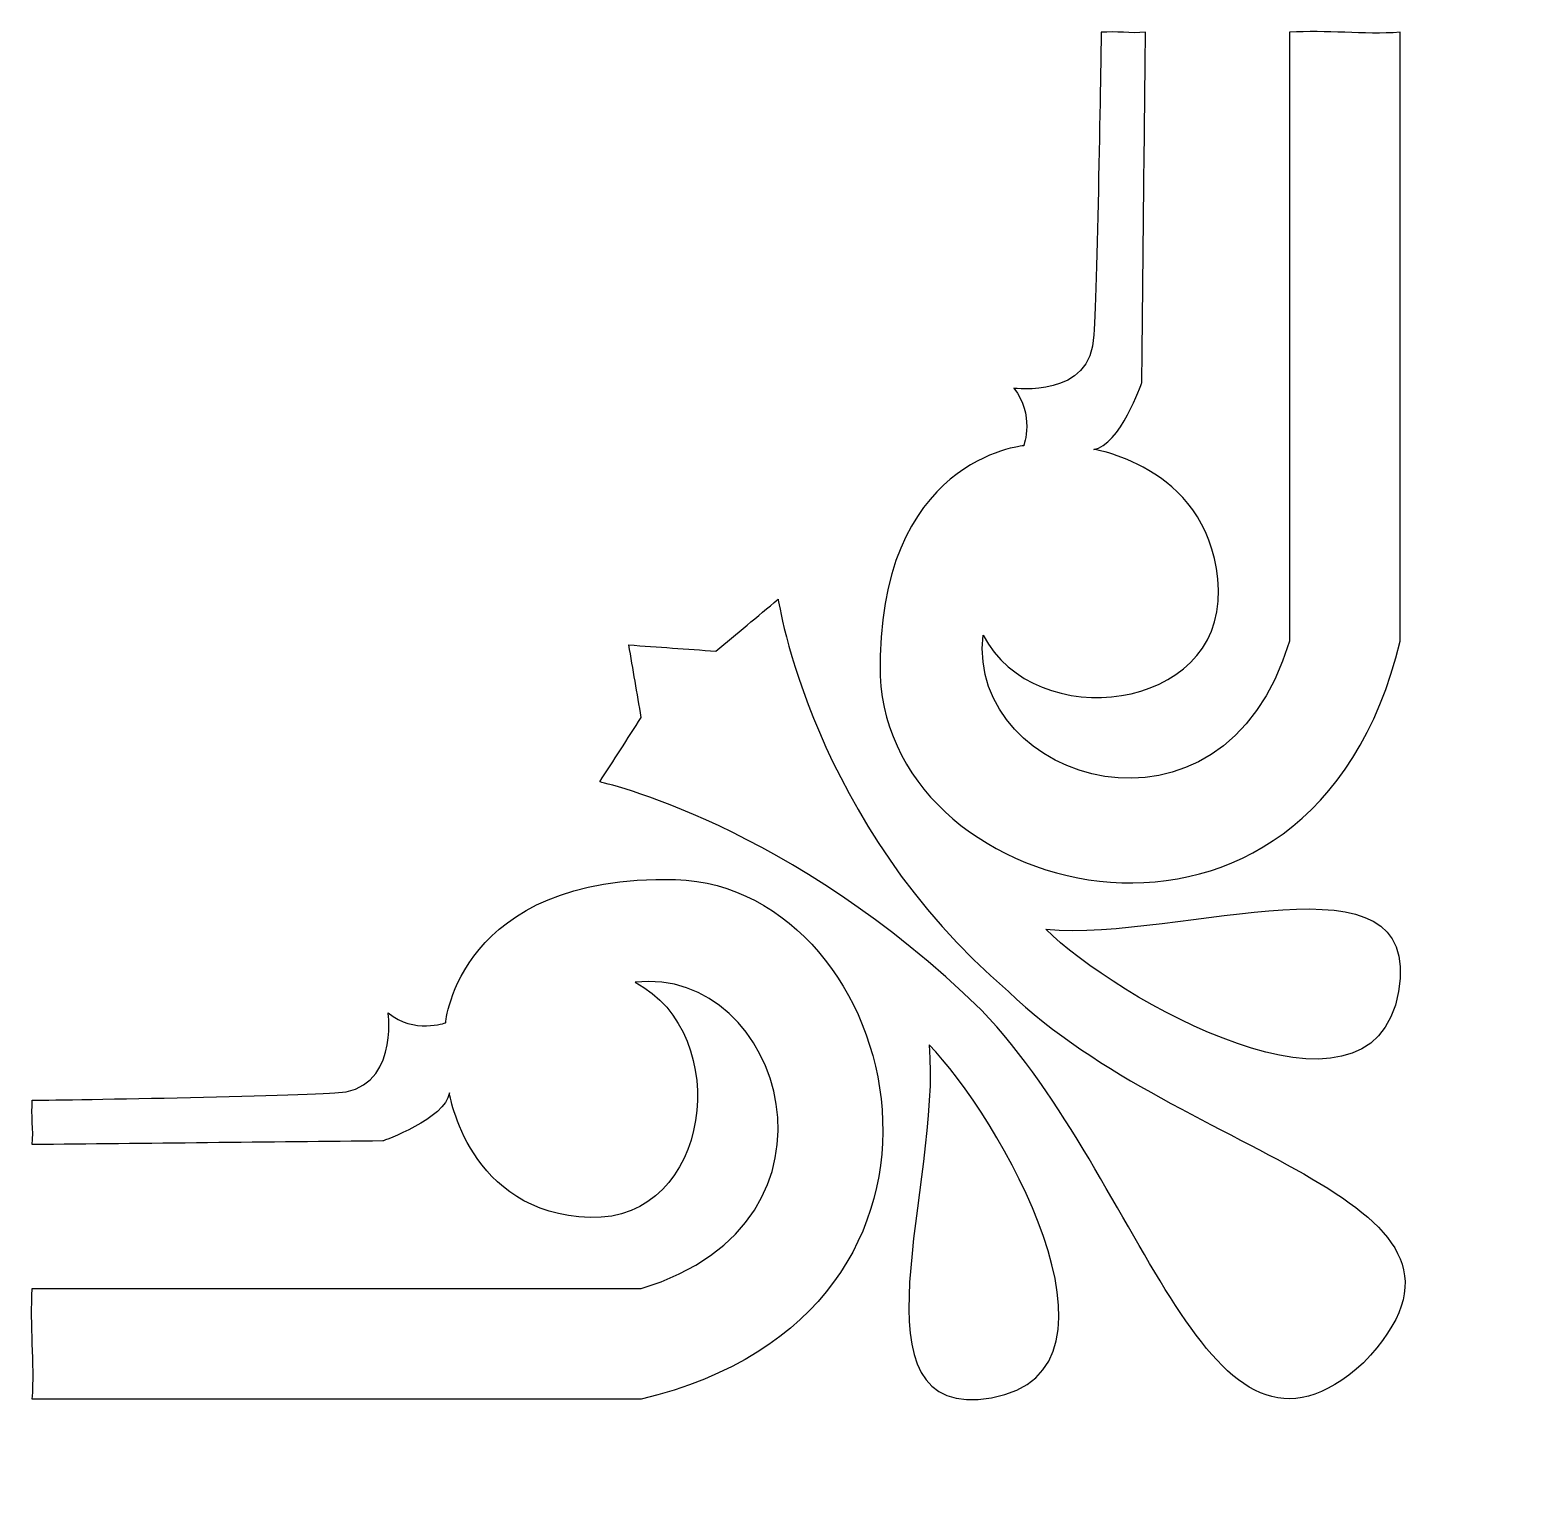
# Model space of a CAD drawing. Header units: centimetres. Extents: x -27.01 to -20.73, y -8.21 to -2.01.
import ezdxf

# ---------------------------------------------------------------- set-up
doc = ezdxf.new("R2010")
doc.units = ezdxf.units.CM
doc.header["$MEASUREMENT"] = 0
doc.layers.add('layer 1', color=7, linetype='Continuous')

msp = doc.modelspace()

# ---------------------------------------------------------------- linework, layer by layer
at = {"layer": 'layer 1', "color": 250}
for points, knots in [([(-21.24967, -4.57491), (-21.61791, -6.11754), (-23.39702, -5.68437), (-23.43382, -4.72024), (-23.43382, -4.72024), (-23.45319, -3.80842), (-22.83109, -3.75413), (-22.83109, -3.75413), (-22.83109, -3.75413), (-22.83109, -3.75413), (-22.78359, -3.62039), (-22.87275, -3.51285), (-22.87275, -3.51285), (-22.87275, -3.51285), (-22.5433, -3.55837), (-22.53651, -3.28901), (-22.53651, -3.28901), (-22.52101, -3.07195), (-22.5055, -2.01767), (-22.5055, -2.01767), (-22.5055, -2.01767), (-22.44349, -2.01251), (-22.38147, -2.02284), (-22.31945, -2.01767), (-22.31945, -2.01767), (-22.32462, -2.48796), (-22.32979, -3.02027), (-22.33496, -3.49056), (-22.33496, -3.49056), (-22.33496, -3.49056), (-22.42798, -3.75413), (-22.53651, -3.76963), (-22.53651, -3.76963), (-22.53651, -3.76963), (-22.02874, -3.84909), (-22.01323, -4.36072), (-22.01323, -4.36072), (-21.99773, -4.87236), (-22.78458, -4.96831), (-23.00164, -4.5497), (-23.00164, -4.5497), (-23.07333, -5.16699), (-21.99388, -5.50615), (-21.71479, -4.57585), (-21.71479, -4.57585), (-21.71479, -3.73346), (-21.71479, -2.86006), (-21.71479, -2.01767), (-21.71479, -2.01767), (-21.55975, -2.00733), (-21.40471, -2.02801), (-21.24967, -2.01767), (-21.24967, -2.01767), (-21.24967, -2.89624), (-21.24967, -3.69635), (-21.24967, -4.57491)], [0, 0, 0, 0, 0.0666667, 0.0666667, 0.0666667, 0.0666667, 0.1333333, 0.1333333, 0.1333333, 0.1333333, 0.2, 0.2, 0.2, 0.2, 0.2666667, 0.2666667, 0.2666667, 0.2666667, 0.3333333, 0.3333333, 0.3333333, 0.3333333, 0.4, 0.4, 0.4, 0.4, 0.4666667, 0.4666667, 0.4666667, 0.4666667, 0.5333333, 0.5333333, 0.5333333, 0.5333333, 0.6, 0.6, 0.6, 0.6, 0.6666667, 0.6666667, 0.6666667, 0.6666667, 0.7333333, 0.7333333, 0.7333333, 0.7333333, 0.8, 0.8, 0.8, 0.8, 0.8666667, 0.8666667, 0.8666667, 0.8666667, 1, 1, 1, 1]), ([(-21.40417, -7.6073), (-20.7329, -6.90988), (-22.1539, -6.76168), (-22.89491, -6.04682), (-22.89491, -6.04682), (-23.7231, -5.34068), (-23.86258, -4.39916), (-23.86258, -4.39916), (-23.86258, -4.39916), (-23.94976, -4.47182), (-24.03694, -4.54446), (-24.12412, -4.6171), (-24.12412, -4.6171), (-24.24617, -4.60839), (-24.36822, -4.59967), (-24.49026, -4.59095), (-24.49026, -4.59095), (-24.47283, -4.69266), (-24.45539, -4.79437), (-24.43796, -4.89607), (-24.43796, -4.89607), (-24.49607, -4.98616), (-24.55419, -5.07624), (-24.61231, -5.16632), (-24.61231, -5.16632), (-24.61231, -5.16632), (-23.81028, -5.34068), (-23.00824, -6.12528), (-23.00824, -6.12528), (-22.31082, -6.85757), (-22.06672, -8.20883), (-21.40417, -7.6073)], [0, 0, 0, 0, 0.1111111, 0.1111111, 0.1111111, 0.1111111, 0.2222222, 0.2222222, 0.2222222, 0.2222222, 0.3333333, 0.3333333, 0.3333333, 0.3333333, 0.4444444, 0.4444444, 0.4444444, 0.4444444, 0.5555556, 0.5555556, 0.5555556, 0.5555556, 0.6666667, 0.6666667, 0.6666667, 0.6666667, 0.7777778, 0.7777778, 0.7777778, 0.7777778, 1, 1, 1, 1]), ([(-21.25597, -6.04682), (-21.15136, -5.42786), (-22.16262, -5.83759), (-22.73799, -5.78529), (-22.73799, -5.78529), (-22.4555, -6.06967), (-21.36872, -6.69468), (-21.25597, -6.04682)], [0, 0, 0, 0, 0.3333333, 0.3333333, 0.3333333, 0.3333333, 1, 1, 1, 1]), ([(-24.43892, -7.75996), (-22.89628, -7.39172), (-23.32946, -5.61261), (-24.29359, -5.57581), (-24.29359, -5.57581), (-25.20541, -5.55644), (-25.2597, -6.17854), (-25.2597, -6.17854), (-25.2597, -6.17854), (-25.2597, -6.17854), (-25.39344, -6.22604), (-25.50098, -6.13688), (-25.50098, -6.13688), (-25.50098, -6.13688), (-25.45546, -6.46633), (-25.72482, -6.47311), (-25.72482, -6.47311), (-25.94188, -6.48862), (-26.99616, -6.50412), (-26.99616, -6.50412), (-26.99616, -6.50412), (-27.00132, -6.56614), (-26.99099, -6.62816), (-26.99616, -6.69017), (-26.99616, -6.69017), (-26.52586, -6.68501), (-25.99355, -6.67984), (-25.52327, -6.67467), (-25.52327, -6.67467), (-25.52327, -6.67467), (-25.2597, -6.58164), (-25.24419, -6.47311), (-25.24419, -6.47311), (-25.24419, -6.47311), (-25.16474, -6.98089), (-24.6531, -6.99639), (-24.6531, -6.99639), (-24.14147, -7.0119), (-24.04552, -6.22505), (-24.46413, -6.00799), (-24.46413, -6.00799), (-23.84684, -5.9363), (-23.50768, -7.01575), (-24.43798, -7.29483), (-24.43798, -7.29483), (-25.28036, -7.29483), (-26.15377, -7.29483), (-26.99616, -7.29483), (-26.99616, -7.29483), (-27.00649, -7.44987), (-26.98582, -7.60492), (-26.99616, -7.75996), (-26.99616, -7.75996), (-26.11759, -7.75996), (-25.31748, -7.75996), (-24.43892, -7.75996)], [0, 0, 0, 0, 0.0666667, 0.0666667, 0.0666667, 0.0666667, 0.1333333, 0.1333333, 0.1333333, 0.1333333, 0.2, 0.2, 0.2, 0.2, 0.2666667, 0.2666667, 0.2666667, 0.2666667, 0.3333333, 0.3333333, 0.3333333, 0.3333333, 0.4, 0.4, 0.4, 0.4, 0.4666667, 0.4666667, 0.4666667, 0.4666667, 0.5333333, 0.5333333, 0.5333333, 0.5333333, 0.6, 0.6, 0.6, 0.6, 0.6666667, 0.6666667, 0.6666667, 0.6666667, 0.7333333, 0.7333333, 0.7333333, 0.7333333, 0.8, 0.8, 0.8, 0.8, 0.8666667, 0.8666667, 0.8666667, 0.8666667, 1, 1, 1, 1]), ([(-22.96701, -7.75366), (-23.58597, -7.85827), (-23.17623, -6.84701), (-23.22854, -6.27163), (-23.22854, -6.27163), (-22.94416, -6.55413), (-22.31915, -7.64091), (-22.96701, -7.75366)], [0, 0, 0, 0, 0.3333333, 0.3333333, 0.3333333, 0.3333333, 1, 1, 1, 1])]:
    msp.add_open_spline(points, degree=3, knots=knots, dxfattribs=at)

doc.saveas('drawing.dxf')
